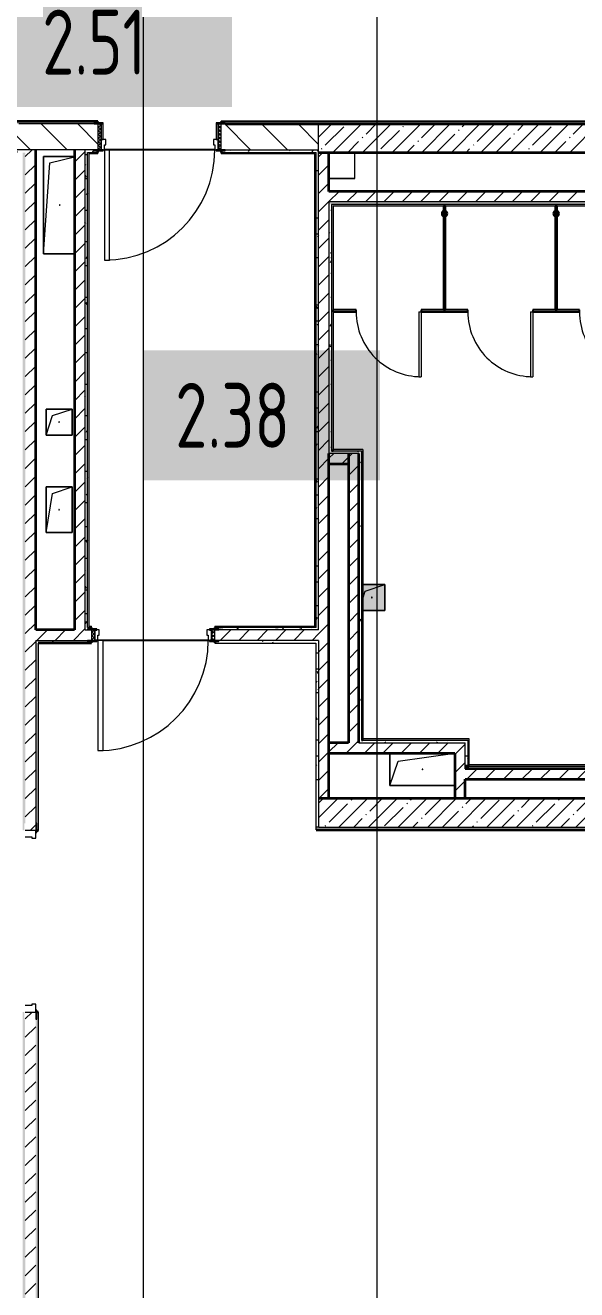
# Model space of a CAD drawing. Header units: millimetres. Extents: x 3914 to 443608, y -156176 to 78197.
# Drawn here: x 266914 to 271163, y -144363 to -134617 of the extents above; entities that cross this region are included whole.
import ezdxf

# ---------------------------------------------------------------- set-up
doc = ezdxf.new("R2010")
doc.units = ezdxf.units.MM
doc.linetypes.add('200_ШТРИХ__ш1_п0_6_', pattern=[160, 100, -60])
doc.linetypes.add('Осевая', pattern=[6350, 1270, -952.5, 3175, -952.5])
doc.layers.add('A-AREA-PATT-2', color=7, linetype='Continuous', lineweight=5, true_color=0xcde0ef, transparency=1)
for name, color, linetype, lineweight in [('A-DOOR-1', 7, 'Continuous', 5), ('A-DOOR-2', 7, '200_ШТРИХ__ш1_п0_6_', 5), ('A-DOOR-FRAM-2', 7, 'Continuous', 5), ('A-FLOR', 7, 'Continuous', 9), ('A-GENM', 7, 'Continuous', 9), ('A-GENM-1', 7, 'Continuous', 25), ('A-WALL', 7, 'Continuous', 5), ('A-WALL-1', 7, 'Continuous', 35), ('I-WALL', 7, 'Continuous', 5), ('Оси', 7, 'Continuous', 9), ('Оси-2', 7, 'Осевая', 9)]:
    doc.layers.add(name, color=color, linetype=linetype, lineweight=lineweight)
doc.layers.add('A-DOOR-FRAM-1', color=7, linetype='Continuous', lineweight=5, true_color=0xc0c0c0)
doc.layers.add('A-WALL-FNSH-1', color=9, linetype='Continuous', lineweight=5, true_color=0x808080)
doc.styles.add('СПДС', font='ГОСТ тип А.ttf', dxfattribs={"width": 0.9})
pattern_1 = [(45, (174964.42, -145977.62), (-70.71068, 70.71068), [])]
pattern_2 = [(45, (174964.42, -145977.62), (-114.04925, 114.04925), []), (45, (175078.47, -145977.62), (-114.04925, 114.04925), [201.612, -40.322, 6.706, -33.617])]
pattern_3 = [(0, (174964.42, -145977.62), (243.84, 60.96), [20.117, -162.763, 20.117, -162.763, -975.36]), (0, (174964.42, -145977.62), (243.84, 60.96), [-365.76, 20.117, -345.643, 20.117, -162.763, -426.72]), (0, (174964.42, -145977.62), (243.84, 60.96), [-914.4, 20.117, -101.803, 20.117, -284.683]), (120, (175055.86, -145947.14), (-174.71291, 180.691634), [20.117, -162.763, 20.117, -162.763, -975.36]), (120, (175055.86, -145947.14), (-174.71291, 180.691634), [-365.76, 20.117, -345.643, 20.117, -162.763, -426.72]), (120, (175055.86, -145947.14), (-174.71291, 180.691634), [-914.4, 20.117, -101.803, 20.117, -284.683]), (240, (175086.34, -145825.22), (-69.12709, -241.651634), [20.117, -162.763, 20.117, -162.763, -975.36]), (240, (175086.34, -145825.22), (-69.12709, -241.651634), [-365.76, 20.117, -345.643, 20.117, -162.763, -426.72]), (240, (175086.34, -145825.22), (-69.12709, -241.651634), [-914.4, 20.117, -101.803, 20.117, -284.683])]

# ---------------------------------------------------------------- blocks, each defined once
blk = doc.blocks.new('GM_Отверстие прямоугольное _в плите_ - Отверстие-20657929-Объем проектирования 2 этажа')
at = {"layer": 'A-GENM'}
for p, q in [((-250, -125), (-250, 125)), ((-250, 125), (-250, -125)), ((-187.5, 62.5), (250, 125)), ((-250, -125), (-187.5, 62.5)), ((250, -125), (-250, -125)), ((-250, -125), (250, -125))]:
    blk.add_line(p, q, dxfattribs=at)
for start, end in [(360, 180), (180, 360)]:
    blk.add_arc((0, 0), 2.5, start, end, dxfattribs=at)
blk = doc.blocks.new('GM_Отверстие прямоугольное _в плите_ - Отверстие-V386-Объем проектирования 2 этажа')
at = {"layer": 'A-GENM'}
for p, q in [((-69, 100), (100, 100)), ((100, 100), (-69, 100)), ((-50, 50), (100, 100)), ((100, 100), (100, -100)), ((100, -100), (100, 100)), ((-69, -7), (-50, 50)), ((100, -100), (-69, -100)), ((-69, -100), (100, -100))]:
    blk.add_line(p, q, dxfattribs=at)
for start, end in [(360, 180), (180, 360)]:
    blk.add_arc((0, 0), 2.5, start, end, dxfattribs=at)
blk = doc.blocks.new('GM_Отверстие прямоугольное _в плите_ - Отверстие-21984790-Объем проектирования 2 этажа')
at = {"layer": 'A-GENM'}
for p, q in [((-125, -375), (-125, 375)), ((-125, 375), (115, 375)), ((115, 375), (-125, 375)), ((-125, 375), (-125, -375)), ((-125, -375), (-75, 325)), ((-75, 325), (115, 372.5)), ((115, -375), (-125, -375)), ((-125, -375), (115, -375))]:
    blk.add_line(p, q, dxfattribs=at)
for start, end in [(360, 180), (180, 360)]:
    blk.add_arc((0, 0), 2.5, start, end, dxfattribs=at)
blk = doc.blocks.new('GM_Отверстие прямоугольное _в плите_ - Отверстие-21979518-Объем проектирования 2 этажа')
at = {"layer": 'A-GENM'}
for p, q in [((-100, -100), (-100, 100)), ((-100, 100), (100, 100)), ((100, 100), (-100, 100)), ((-100, 100), (-100, -100)), ((-50, 50), (100, 100)), ((100, 100), (100, -100)), ((100, -100), (100, 100)), ((-100, -100), (-50, 50)), ((100, -100), (-100, -100)), ((-100, -100), (100, -100))]:
    blk.add_line(p, q, dxfattribs=at)
for start, end in [(360, 180), (180, 360)]:
    blk.add_arc((0, 0), 2.5, start, end, dxfattribs=at)
blk = doc.blocks.new('GM_Отверстие прямоугольное _в плите_ - Отверстие-21985006-Объем проектирования 2 этажа')
at = {"layer": 'A-GENM'}
for p, q in [((-100, -175), (-100, 175)), ((-100, 175), (100, 175)), ((100, 175), (-100, 175)), ((-100, 175), (-100, -175)), ((-100, -175), (-50, 125)), ((-50, 125), (100, 175)), ((100, 175), (100, -175)), ((100, -175), (100, 175)), ((100, -175), (-100, -175)), ((-100, -175), (100, -175))]:
    blk.add_line(p, q, dxfattribs=at)
for start, end in [(360, 180), (180, 360)]:
    blk.add_arc((0, 0), 2.5, start, end, dxfattribs=at)
blk = doc.blocks.new('131_Сантехническая перегородка_Дверь 5 - СД-1-30835617-Объем проектирования 2 этажа')
at = {"layer": 'A-GENM'}
for points in [[(70, 8), (70, -8), (250, -8), (250, 8), (76.9, 8)], [(928.5, 8), (750, 8), (750, -8), (928.5, -8)]]:
    blk.add_hatch(color=256, dxfattribs=at).paths.add_polyline_path(points)
at = {"layer": 'A-DOOR-1'}
for p, q in [((266, 508), (250, 508)), ((250, 8), (250, 508)), ((266, 8), (266, 508)), ((266, 8), (250, 8))]:
    blk.add_line(p, q, dxfattribs=at)
blk.add_arc((250, 8), 500, 360, 90, dxfattribs=at)
at = {"layer": 'A-GENM-1'}
for p, q in [((250, 8), (70, 8)), ((70, 8), (70, -8)), ((250, -8), (250, 8)), ((930, 8), (750, 8)), ((750, 8), (750, -8)), ((930, -8), (930, 8)), ((70, -8), (250, -8)), ((750, -8), (930, -8))]:
    blk.add_line(p, q, dxfattribs=at)
blk = doc.blocks.new('131_Сантехническая перегородка_Дверь 5 - СД-1-V491-Объем проектирования 2 этажа')
at = {"layer": 'A-GENM'}
for points in [[(70, 8), (70, -8), (250, -8), (250, 8), (77.3, 8)], [(920.9, 8), (750, 8), (750, -8), (930, -8), (930, 8)]]:
    blk.add_hatch(color=256, dxfattribs=at).paths.add_polyline_path(points)
at = {"layer": 'A-DOOR-1'}
for p, q in [((266, 508), (250, 508)), ((250, 8), (250, 508)), ((266, 8), (266, 508)), ((266, 8), (250, 8))]:
    blk.add_line(p, q, dxfattribs=at)
blk.add_arc((250, 8), 500, 360, 90, dxfattribs=at)
at = {"layer": 'A-GENM-1'}
for p, q in [((250, 8), (70, 8)), ((70, 8), (70, -8)), ((250, -8), (250, 8)), ((930, 8), (750, 8)), ((750, 8), (750, -8)), ((930, -8), (930, 8)), ((70, -8), (250, -8)), ((750, -8), (930, -8))]:
    blk.add_line(p, q, dxfattribs=at)
blk = doc.blocks.new('131_Сантехническая перегородка 6 - СП-1-30839354-Объем проектирования 2 этажа')
at = {"layer": 'A-GENM'}
blk.add_hatch(color=256, dxfattribs=at).paths.add_polyline_path([(800, -8), (800, 8), (0, 8), (0, -8), (143.7, -8)])
at = {"layer": 'A-GENM', "flags": 128}
for points in [[(71.5, 8), (71.1, 8.5), (70.8, 9), (70.4, 9.5), (70, 9.9), (69.6, 10.4), (69.2, 10.8), (68.8, 11.2), (68.3, 11.6), (67.8, 12), (67.3, 12.3), (66.8, 12.7), (66.3, 13), (65.8, 13.3), (65.3, 13.6), (64.7, 13.8), (64.2, 14), (63.6, 14.3), (63, 14.4), (62.4, 14.6), (61.9, 14.7), (61.3, 14.9), (60.7, 14.9), (60.1, 15), (59.5, 15.1), (58.9, 15.1), (58.3, 15.1), (57.7, 15), (57.1, 15), (56.5, 14.9), (55.9, 14.8), (55.3, 14.7), (54.7, 14.5), (54.1, 14.4), (53.5, 14.2), (53, 13.9), (52.4, 13.7), (51.9, 13.4), (51.4, 13.2), (50.8, 12.9), (50.3, 12.5), (49.8, 12.2), (49.3, 11.8), (48.9, 11.4), (48.4, 11), (48, 10.6), (47.6, 10.2), (47.2, 9.7), (46.8, 9.3), (46.4, 8.8), (46.1, 8.3), (45.9, 8)], [(45.9, -8), (46.3, -8.5), (46.6, -9), (47, -9.5), (47.4, -9.9), (47.8, -10.4), (48.2, -10.8), (48.6, -11.2), (49.1, -11.6), (49.6, -12), (50, -12.3), (50.5, -12.7), (51.1, -13), (51.6, -13.3), (52.1, -13.6), (52.7, -13.8), (53.2, -14), (53.8, -14.3), (54.4, -14.4), (54.9, -14.6), (55.5, -14.7), (56.1, -14.9), (56.7, -14.9), (57.3, -15), (57.9, -15.1), (58.5, -15.1), (59.1, -15.1), (59.7, -15), (60.3, -15), (60.9, -14.9), (61.5, -14.8), (62.1, -14.7), (62.7, -14.5), (63.3, -14.4), (63.8, -14.2), (64.4, -13.9), (65, -13.7), (65.5, -13.4), (66, -13.2), (66.6, -12.9), (67.1, -12.5), (67.6, -12.2), (68, -11.8), (68.5, -11.4), (69, -11), (69.4, -10.6), (69.8, -10.2), (70.2, -9.7), (70.6, -9.3), (70.9, -8.8), (71.3, -8.3), (71.5, -8)]]:
    blk.add_lwpolyline(points, dxfattribs=at)
at = {"layer": 'A-GENM'}
for radius, start, end in [(24.6, 19.91127, 160.08873), (17.6, 28.97309, 151.02691), (15.1, 33.78108, 146.21892), (24.6, 199.91127, 340.08873), (17.6, 208.97309, 331.02691), (15.1, 213.78108, 326.21892)]:
    blk.add_arc((58.7, 0), radius, start, end, dxfattribs=at)
at = {"layer": 'A-GENM-1'}
for p, q in [((800, 8), (0, 8)), ((0, 8), (0, -8)), ((800, -8), (800, 8)), ((0, -8), (800, -8))]:
    blk.add_line(p, q, dxfattribs=at)

msp = doc.modelspace()

# ---------------------------------------------------------------- hatches: boundary and pattern name
at = {"layer": 'A-AREA-PATT-2'}
h = msp.add_hatch(color=256, dxfattribs=at)
h.paths.add_polyline_path([(267413.9, -139253.1), (267424.4, -139253.1), (267424, -139248.6), (267403.4, -139248.6), (267403.4, -135606.6), (267474.4, -135606.6), (267474.4, -135602.1), (267398.9, -135602.1), (267398.9, -139253.1), (267403.4, -139253.1)])
h.paths.add_polyline_path([(268389.3, -139253.1), (269149.9, -139253.1), (269149.9, -135602.1), (268424.4, -135602.1), (268424.4, -135606.6), (269145.4, -135608), (269145.4, -139248.6), (268374.4, -139248.6), (268374.4, -139253.1), (268384.4, -139253.1)])
h = msp.add_hatch(color=256, dxfattribs=at)
h.paths.add_polyline_path([(269515.4, -139127.6), (269684.4, -139127.6), (269684.4, -138927.6), (269515.4, -138927.6)])
h.paths.add_polyline_path([(274456.4, -136093.4), (274456.4, -136083.2), (274453.8, -136082.1), (274449.4, -136071.4), (274456.4, -136049.4), (274447.7, -136054.6), (274441, -136063.8), (274443.2, -136082.1), (274452.5, -136092.1)])
h.paths.add_polyline_path([(272715.9, -136093.4), (272715.9, -136083.2), (272713.3, -136082.1), (272708.9, -136071.4), (272715.9, -136049.4), (272709.5, -136051.5), (272700.5, -136063.8), (272702.7, -136082.1), (272711.5, -136092)])
h.paths.add_polyline_path([(272731.9, -136093.4), (272738.4, -136091.3), (272747.3, -136079), (272745.1, -136060.7), (272736.3, -136050.8), (272731.9, -136051.5), (272731.9, -136059.6), (272735.4, -136062.6), (272739, -136071.4), (272731.9, -136091.3)])
h.paths.add_polyline_path([(274472.4, -136093.4), (274478.9, -136091.3), (274487.8, -136079), (274485.6, -136060.7), (274476.8, -136050.8), (274472.4, -136051.5), (274472.4, -136059.6), (274475.9, -136062.6), (274479.5, -136071.4), (274472.4, -136091.3)])
h.paths.add_polyline_path([(271872.3, -136090.3), (271878.8, -136088.2), (271887.7, -136075.9), (271885.5, -136057.7), (271876.7, -136047.7), (271872.3, -136048.4), (271872.3, -136056.6), (271875.7, -136059.5), (271879.4, -136068.3), (271872.3, -136088.2)])
h.paths.add_polyline_path([(270137, -136090.3), (270137, -136080.1), (270134.4, -136079), (270130, -136068.3), (270137, -136046.3), (270130.6, -136048.4), (270121.6, -136060.7), (270123.9, -136079), (270132.6, -136088.9)])
h.paths.add_polyline_path([(270153, -136090.3), (270159.5, -136088.2), (270168.5, -136075.9), (270166.2, -136057.7), (270157.5, -136047.7), (270153, -136048.4), (270153, -136056.6), (270156.5, -136059.5), (270160.1, -136068.3), (270153, -136088.2)])
h.paths.add_polyline_path([(270996.7, -136090.3), (270996.7, -136080.1), (270994, -136079), (270989.6, -136068.3), (270996.7, -136046.3), (270990.2, -136048.4), (270981.3, -136060.7), (270983.5, -136079), (270992.2, -136088.9)])
h.paths.add_polyline_path([(271856.3, -136090.3), (271856.3, -136080.1), (271853.6, -136079), (271849.2, -136068.3), (271856.3, -136046.3), (271849.8, -136048.4), (271840.9, -136060.7), (271843.1, -136079), (271851.9, -136088.9)])
h.paths.add_polyline_path([(271012.7, -136090.3), (271019.1, -136088.2), (271028.1, -136075.9), (271025.9, -136057.7), (271017.1, -136047.7), (271012.7, -136048.4), (271012.7, -136056.6), (271016.1, -136059.5), (271019.7, -136068.3), (271012.7, -136088.2)])
at = {"layer": 'A-DOOR-2'}
h = msp.add_hatch(dxfattribs=at)
h.set_pattern_fill('FP_33', color=256, angle=180, style=0, pattern_type=2)
h.set_pattern_definition([(315, (266135.51, -135642.306), (14.14214, 14.14214), []), (45, (266135.51, -135642.306), (-14.14214, 14.14214), [])])
h.paths.add_polyline_path([(267499.4, -135577.6), (267499.4, -135377.6), (267474.4, -135377.6), (267474.4, -135577.6)])
h = msp.add_hatch(dxfattribs=at)
h.set_pattern_fill('FP_35', color=256, angle=180, style=0, pattern_type=2)
h.set_pattern_definition([(315, (266085.51, -139422.306), (14.14214, 14.14214), []), (45, (266085.51, -139422.306), (-14.14214, 14.14214), [])])
h.paths.add_polyline_path([(267424.4, -139357.6), (267449.4, -139356.2), (267449.4, -139277.6), (267424.4, -139277.6), (267424.4, -139356.2)])
at = {"layer": 'A-DOOR-FRAM-2'}
h = msp.add_hatch(dxfattribs=at)
h.set_pattern_fill('FP_34', color=256, angle=180, style=0, pattern_type=2)
h.set_pattern_definition([(225, (268258.306, -135642.306), (14.1421, -14.1421), []), (315, (268258.306, -135642.306), (14.1421, 14.1421), [])])
h.paths.add_polyline_path([(268399.4, -135577.6), (268424.4, -135576.2), (268424.4, -135377.6), (268399.4, -135377.6), (268399.4, -135576.6)])
h = msp.add_hatch(dxfattribs=at)
h.set_pattern_fill('FP_36', color=256, angle=180, style=0, pattern_type=2)
h.set_pattern_definition([(225, (268208.306, -139422.306), (14.1421, -14.1421), []), (315, (268208.306, -139422.306), (14.1421, 14.1421), [])])
h.paths.add_polyline_path([(268349.4, -139357.6), (268374.4, -139355.4), (268374.4, -139277.6), (268349.4, -139278.3), (268349.4, -139356.2)])
at = {"layer": 'I-WALL'}
h = msp.add_hatch(dxfattribs=at)
h.set_pattern_fill('FP_191', color=256, style=0, pattern_type=2)
h.set_pattern_definition(pattern_3)
h.paths.add_polyline_path([(272363.4, -135377.6), (272362.4, -135357.6), (268424.4, -135357.6), (268424.4, -135369.6), (268454.4, -135369.6), (268454.4, -135377.6), (272362.4, -135377.6)])
h.paths.add_polyline_path([(266994.4, -135377.6), (267444.4, -135377.6), (267444.4, -135369.6), (267474.4, -135369.6), (267474.4, -135357.6), (266349.4, -135357.6), (266349.4, -135369.6), (266404.4, -135369.6), (266404.4, -135377.6), (266914.4, -135377.6)])
h.paths.add_polyline_path([(264695.6, -135377.6), (264894.4, -135377.6), (264894.4, -135369.6), (264949.4, -135369.6), (264949.4, -135357.6), (264350, -135359.7), (264574.4, -135377.6)])
h.paths.add_polyline_path([(264314.4, -135377.6), (264324.4, -135377.6), (264324.4, -135357.6), (264187.9, -135357.6), (264187.9, -135377.6)])
h = msp.add_hatch(dxfattribs=at)
h.set_pattern_fill('FP_23', color=256, style=0, pattern_type=2)
h.set_pattern_definition([(135, (174964.42, -145977.62), (-141.42136, -141.42136), [])])
h.paths.add_polyline_path([(269164.1, -135577.6), (269174.4, -135576.2), (269174.4, -135377.6), (268424.4, -135377.6), (268424.4, -135577.6), (269032, -135577.6)])
h.paths.add_polyline_path([(267474.4, -135577.6), (267474.4, -135377.6), (266349.4, -135377.6), (266349.4, -135577.6), (267444.4, -135577.6)])
h.paths.add_polyline_path([(264894.4, -135577.6), (264949.4, -135577.6), (264949.4, -135377.6), (264574.4, -135377.6), (264576.3, -135577.6), (264695.6, -135577.6)])
h = msp.add_hatch(dxfattribs=at)
h.set_pattern_fill('FP_1', color=256, style=0, pattern_type=2)
h.set_pattern_definition(pattern_2)
h.paths.add_polyline_path([(269174.4, -135597.6), (276574.4, -135597.6), (276574.4, -135377.6), (269174.4, -135377.6), (269174.4, -135597)])
h = msp.add_hatch(dxfattribs=at)
h.set_pattern_fill('FP_191', color=256, style=0, pattern_type=2)
h.set_pattern_definition(pattern_3)
h.paths.add_polyline_path([(264923.7, -135597.6), (264949.4, -135597.6), (264949.4, -135585.6), (264894.4, -135585.6), (264894.4, -135577.6), (264574.4, -135577.6), (264574.4, -135597.6), (264894.4, -135597.6)])
h.paths.add_polyline_path([(266894.4, -135597.6), (266914.4, -135597.6), (266914.4, -135577.6), (266404.4, -135579.6), (266404.4, -135585.6), (266349.4, -135585.6), (266349.4, -135597.6), (266863.8, -135597.6)])
h = msp.add_hatch(dxfattribs=at)
h.set_pattern_fill('FP_191', color=256, style=0, pattern_type=2)
h.set_pattern_definition(pattern_3)
h.paths.add_polyline_path([(266914.4, -145877.6), (266914.4, -145857.6), (266894.4, -145877.6), (266910.4, -145877.6)])
h.paths.add_polyline_path([(266914.4, -145857.6), (266912.8, -142277.6), (266906.4, -142277.6), (266906.4, -142222.6), (266894.4, -142222.6), (266894.4, -145856.6), (266912, -145857.5)])
h.paths.add_polyline_path([(266894.4, -140822.6), (266906.4, -140822.6), (266907.5, -140767.6), (266914.4, -140767.6), (266914.4, -135597.6), (266894.4, -135598.6), (266894.4, -140802.6)])
h = msp.add_hatch(dxfattribs=at)
h.set_pattern_fill('FP_22', color=256, style=0, pattern_type=2)
h.set_pattern_definition(pattern_1)
h.paths.add_polyline_path([(266915.7, -145852.6), (266994.4, -145852.6), (266994.4, -142222.6), (266914.4, -142222.6), (266914.4, -145852.6)])
h.paths.add_polyline_path([(266914.4, -140822.6), (266994.4, -140822.6), (266994.4, -135577.6), (266914.4, -135579.7), (266914.4, -140797.6)])
h = msp.add_hatch(dxfattribs=at)
h.set_pattern_fill('FP_22', color=256, style=0, pattern_type=2)
h.set_pattern_definition(pattern_1)
h.paths.add_polyline_path([(267294.4, -139277.6), (267374.4, -139277.6), (267374.4, -135577.6), (267294.4, -135577.6), (267294.4, -139230)])
h = msp.add_hatch(dxfattribs=at)
h.set_pattern_fill('FP_191', color=256, style=0, pattern_type=2)
h.set_pattern_definition(pattern_3)
h.paths.add_polyline_path([(267374.4, -135597.6), (267474.4, -135597.6), (267474.4, -135585.6), (267444.4, -135583.7), (267444.4, -135577.6), (267374.4, -135577.6), (267374.4, -135583.2)])
h.paths.add_polyline_path([(269154.4, -135597.6), (269174.4, -135597), (269174.4, -135577.6), (268454.4, -135578.4), (268454.4, -135585.6), (268424.4, -135585.6), (268424.4, -135597.6), (269145.4, -135597.6)])
h = msp.add_hatch(dxfattribs=at)
h.set_pattern_fill('FP_191', color=256, style=0, pattern_type=2)
h.set_pattern_definition(pattern_3)
h.paths.add_polyline_path([(267374.4, -139277.6), (267394.4, -139277.6), (267394.4, -135597.6), (267374.4, -135597.6), (267374.4, -139269.6)])
h = msp.add_hatch(dxfattribs=at)
h.set_pattern_fill('FP_191', color=256, style=0, pattern_type=2)
h.set_pattern_definition(pattern_3)
h.paths.add_polyline_path([(269173.2, -139257.6), (269174.4, -139257.6), (269174.4, -135597.6), (269154.4, -135597.6), (269154.4, -139257.6), (269164.4, -139257.6)])
h = msp.add_hatch(dxfattribs=at)
h.set_pattern_fill('FP_22', color=256, style=0, pattern_type=2)
h.set_pattern_definition(pattern_1)
h.paths.add_polyline_path([(269254.4, -140577.6), (269254.4, -135597.6), (269174.4, -135597.6), (269174.4, -140577.6)])
h = msp.add_hatch(dxfattribs=at)
h.set_pattern_fill('FP_22', color=256, style=0, pattern_type=2)
h.set_pattern_definition(pattern_1)
h.paths.add_polyline_path([(276044.4, -135977.6), (276044.4, -135897.6), (269254.4, -135897.6), (269254.4, -135977.6), (276024.4, -135977.6)])
h = msp.add_hatch(dxfattribs=at)
h.set_pattern_fill('FP_191', color=256, style=0, pattern_type=2)
h.set_pattern_definition(pattern_3)
h.paths.add_polyline_path([(276013.4, -135997.6), (276024.4, -135997.6), (276024.4, -135977.6), (269254.4, -135977.6), (269254.4, -135997.6), (275976.8, -135997.6)])
h = msp.add_hatch(dxfattribs=at)
h.set_pattern_fill('FP_191', color=256, style=0, pattern_type=2)
h.set_pattern_definition(pattern_3)
h.paths.add_polyline_path([(269254.4, -137917.6), (269274.4, -137917.6), (269274.4, -135997.6), (269254.4, -135997.6), (269254.4, -137753.2)])
for points in [[(276024.4, -136008.6), (276024.4, -135997.6), (269274.4, -135997.6), (269276.7, -136008.6), (276022, -136008.6)], [(269285.4, -137897.6), (269285.4, -136008.6), (269274.4, -136008.6), (269274.4, -137897.6)], [(269482.1, -137897.6), (269515.4, -137895.4), (269515.4, -137886.6), (269285.4, -137886.6), (269285.4, -137897.6), (269456.4, -137897.6)], [(269504.4, -140127.6), (269515.4, -140127.6), (269515.4, -137897.6), (269504.4, -137897.6), (269504.4, -139357.6)], [(270335.4, -140127.6), (270335.4, -140116.6), (269515.4, -140116.6), (269515.4, -140127.6), (270324.4, -140127.6)], [(270324.4, -140316.6), (270335.4, -140316.6), (270335.4, -140127.6), (270324.4, -140127.6), (270324.4, -140149.2)], [(270324.4, -140327.6), (272915.4, -140327.6), (272915.4, -140316.6), (270324.4, -140316.6)]]:
    msp.add_hatch(color=256, dxfattribs=at).paths.add_polyline_path(points)
h = msp.add_hatch(dxfattribs=at)
h.set_pattern_fill('FP_191', color=256, style=0, pattern_type=2)
h.set_pattern_definition(pattern_3)
h.paths.add_polyline_path([(269504.4, -137917.6), (269504.3, -137897.6), (269274.4, -137897.6), (269274.4, -137917.6), (269484.4, -137917.6)])
h = msp.add_hatch(dxfattribs=at)
h.set_pattern_fill('FP_22', color=256, style=0, pattern_type=2)
h.set_pattern_definition(pattern_1)
h.paths.add_polyline_path([(269254.4, -137997.6), (269484.4, -137997.6), (269484.4, -137917.6), (269254.4, -137917.6)])
h = msp.add_hatch(dxfattribs=at)
h.set_pattern_fill('FP_191', color=256, style=0, pattern_type=2)
h.set_pattern_definition(pattern_3)
h.paths.add_polyline_path([(269484.4, -140147.6), (269504.4, -140147.6), (269504.4, -137917.6), (269484.4, -137917.6), (269484.4, -139357.6)])
h = msp.add_hatch(dxfattribs=at)
h.set_pattern_fill('FP_22', color=256, style=0, pattern_type=2)
h.set_pattern_definition(pattern_1)
h.paths.add_polyline_path([(269404.4, -140147.6), (269484.4, -140147.6), (269484.4, -137997.6), (269404.4, -137997.6), (269404.4, -139357.6)])
h = msp.add_hatch(dxfattribs=at)
h.set_pattern_fill('FP_191', color=256, style=0, pattern_type=2)
h.set_pattern_definition(pattern_3)
h.paths.add_polyline_path([(269032, -139277.6), (269174.4, -139277.6), (269173.2, -139257.6), (268374.4, -139257.6), (268374.4, -139269.6), (268404.4, -139269.6), (268404.4, -139277.6)])
h.paths.add_polyline_path([(267424.3, -139269.6), (267424.4, -139269.6), (267424.2, -139257.6), (267394.4, -139257.6), (267394.4, -139269.6), (267412.4, -139269.6)])
h = msp.add_hatch(dxfattribs=at)
h.set_pattern_fill('FP_22', color=256, style=0, pattern_type=2)
h.set_pattern_definition(pattern_1)
h.paths.add_polyline_path([(269174.4, -139357.6), (269173.2, -139277.6), (268374.4, -139277.6), (268374.4, -139357.6), (269168.5, -139357.6)])
h.paths.add_polyline_path([(267294.4, -139357.6), (267424.4, -139356.2), (267424.4, -139277.6), (266994.4, -139278), (266995.5, -139357.6), (267225.1, -139357.6)])
h = msp.add_hatch(dxfattribs=at)
h.set_pattern_fill('FP_191', color=256, style=0, pattern_type=2)
h.set_pattern_definition(pattern_3)
h.paths.add_polyline_path([(269149.4, -139377.6), (269153.4, -139377.6), (269154.4, -139357.6), (268404.4, -139358.4), (268404.4, -139365.6), (268374.4, -139365.6), (268374.4, -139377.6), (269144.1, -139377.6)])
h.paths.add_polyline_path([(267225.1, -139377.6), (267424.4, -139377.6), (267424.4, -139365.6), (267394.4, -139365.6), (267394.4, -139357.6), (266994.4, -139357.6), (266994.4, -139377.6), (267014.4, -139377.6)])
h = msp.add_hatch(dxfattribs=at)
h.set_pattern_fill('FP_191', color=256, style=0, pattern_type=2)
h.set_pattern_definition(pattern_3)
h.paths.add_polyline_path([(269174.4, -140797.6), (269174.4, -139357.6), (269154.4, -139357.6), (269154.4, -140797.6)])
h = msp.add_hatch(dxfattribs=at)
h.set_pattern_fill('FP_191', color=256, style=0, pattern_type=2)
h.set_pattern_definition(pattern_3)
h.paths.add_polyline_path([(267014.4, -145452.6), (267014.4, -142222.6), (267002.4, -142222.6), (267002.4, -142277.6), (266994.4, -142277.6), (266994.4, -145452.6)])
h.paths.add_polyline_path([(267002.4, -140822.6), (267014.4, -140822.6), (267014.4, -139378.6), (266994.4, -139377.6), (266996.1, -140767.6), (267002.4, -140767.6), (267002.4, -140809.3)])
h = msp.add_hatch(dxfattribs=at)
h.set_pattern_fill('FP_191', color=256, style=0, pattern_type=2)
h.set_pattern_definition(pattern_3)
h.paths.add_polyline_path([(269515.5, -140147.6), (270324.4, -140147.6), (270324.4, -140127.6), (269504.4, -140127.6), (269504.4, -140147.6), (269515.4, -140147.6)])
h = msp.add_hatch(dxfattribs=at)
h.set_pattern_fill('FP_22', color=256, style=0, pattern_type=2)
h.set_pattern_definition(pattern_1)
h.paths.add_polyline_path([(269484.4, -140227.6), (270224.4, -140227.6), (270224.4, -140147.6), (269254.4, -140147.6), (269254.4, -140227.6), (269404.4, -140227.6)])
h = msp.add_hatch(dxfattribs=at)
h.set_pattern_fill('FP_22', color=256, style=0, pattern_type=2)
h.set_pattern_definition(pattern_1)
h.paths.add_polyline_path([(270304.4, -140577.6), (270304.4, -140147.6), (270224.4, -140147.6), (270224.4, -140577.6)])
h = msp.add_hatch(dxfattribs=at)
h.set_pattern_fill('FP_191', color=256, style=0, pattern_type=2)
h.set_pattern_definition(pattern_3)
h.paths.add_polyline_path([(270304.4, -140347.6), (270324.4, -140327.6), (270324.4, -140147.6), (270304.4, -140147.6), (270304.4, -140347)])
h = msp.add_hatch(dxfattribs=at)
h.set_pattern_fill('FP_191', color=256, style=0, pattern_type=2)
h.set_pattern_definition(pattern_3)
h.paths.add_polyline_path([(272884.4, -140347.6), (272904.4, -140347.6), (272904.4, -140327.6), (270324.4, -140327.6), (270304.4, -140347.6), (272804.4, -140347.6)])
h = msp.add_hatch(dxfattribs=at)
h.set_pattern_fill('FP_22', color=256, style=0, pattern_type=2)
h.set_pattern_definition(pattern_1)
h.paths.add_polyline_path([(272645.6, -140427.6), (272804.4, -140427.6), (272804.4, -140347.6), (270304.4, -140347.6), (270304.4, -140427.6)])
h = msp.add_hatch(dxfattribs=at)
h.set_pattern_fill('FP_1', color=256, style=0, pattern_type=2)
h.set_pattern_definition(pattern_2)
h.paths.add_polyline_path([(276534.4, -140797.6), (276574.4, -140796.7), (276574.4, -140577.6), (275674.4, -140577.6), (275674.4, -140797.6), (276494.4, -140797.6)])
h.paths.add_polyline_path([(272884.4, -140797.6), (274624.4, -140797.6), (274624.4, -140577.6), (269174.4, -140577.6), (269174.4, -140797.6), (272645.6, -140797.6)])
h = msp.add_hatch(dxfattribs=at)
h.set_pattern_fill('FP_191', color=256, style=0, pattern_type=2)
h.set_pattern_definition(pattern_3)
h.paths.add_polyline_path([(276494.4, -140817.6), (276534.4, -140817.6), (276534.4, -140797.6), (275704.4, -140797.6), (275704.4, -140805.6), (275674.4, -140805.6), (275674.4, -140817.6), (276259.3, -140817.6)])
h.paths.add_polyline_path([(272884.4, -140817.6), (274624.4, -140817.6), (274624.4, -140805.6), (274594.4, -140805.6), (274594.4, -140797.6), (269154.4, -140798.8), (269154.4, -140817.6), (272645.6, -140817.6)])

# ---------------------------------------------------------------- linework, layer by layer
at = {"layer": 'A-DOOR-1'}
for p, q in [((267564.4, -135577.6), (267524.4, -135577.6)), ((267524.4, -135577.6), (267524.4, -136427.6)), ((267564.4, -136427.6), (267564.4, -135577.6)), ((267524.4, -136427.6), (267564.4, -136427.6)), ((267514.4, -139357.6), (267474.4, -139357.6)), ((267474.4, -139357.6), (267474.4, -140207.6)), ((267514.4, -140207.6), (267514.4, -139357.6)), ((267474.4, -140207.6), (267514.4, -140207.6))]:
    msp.add_line(p, q, dxfattribs=at)
for centre in [(267524.4, -135577.6), (267474.4, -139357.6)]:
    msp.add_arc(centre, 850, 270, 0, dxfattribs=at)
at = {"layer": 'A-DOOR-FRAM-1'}
for p, q in [((267514.4, -135369.6), (267444.4, -135369.6)), ((267444.4, -135369.6), (267444.4, -135377.6)), ((267444.4, -135377.6), (267514.4, -135377.6)), ((267499.4, -135377.6), (267474.4, -135377.6)), ((267474.4, -135377.6), (267474.4, -135577.6)), ((267499.4, -135577.6), (267499.4, -135377.6)), ((267514.4, -135377.6), (267499.4, -135377.6)), ((267499.4, -135377.6), (267499.4, -135497.6)), ((267514.4, -135377.6), (267514.4, -135369.6)), ((267514.4, -135497.6), (267514.4, -135377.6)), ((268384.4, -135369.6), (268384.4, -135377.6)), ((268454.4, -135369.6), (268384.4, -135369.6)), ((268384.4, -135377.6), (268384.4, -135497.6)), ((268399.4, -135377.6), (268384.4, -135377.6)), ((268384.4, -135377.6), (268454.4, -135377.6)), ((268399.4, -135377.6), (268399.4, -135577.6)), ((268424.4, -135377.6), (268399.4, -135377.6)), ((268399.4, -135497.6), (268399.4, -135377.6)), ((268424.4, -135577.6), (268424.4, -135377.6)), ((268454.4, -135377.6), (268454.4, -135369.6)), ((267534.4, -135497.6), (267499.4, -135497.6)), ((267499.4, -135497.6), (267499.4, -135577.6)), ((267499.4, -135497.6), (267514.4, -135497.6)), ((267524.4, -135577.6), (267524.4, -135537.6)), ((267524.4, -135537.6), (267534.4, -135537.6)), ((267534.4, -135537.6), (267534.4, -135497.6)), ((268399.4, -135497.6), (268364.4, -135497.6)), ((268364.4, -135497.6), (268364.4, -135537.6)), ((268364.4, -135537.6), (268374.4, -135537.6)), ((268374.4, -135537.6), (268374.4, -135577.6)), ((268384.4, -135497.6), (268399.4, -135497.6)), ((268399.4, -135577.6), (268399.4, -135497.6)), ((267514.4, -135577.6), (267444.4, -135577.6)), ((267444.4, -135577.6), (267444.4, -135585.6)), ((267444.4, -135585.6), (267514.4, -135585.6)), ((267474.4, -135577.6), (267499.4, -135577.6)), ((267514.4, -135576.6), (267499.4, -135576.6)), ((267499.4, -135576.6), (267499.4, -135577.6)), ((267499.4, -135577.6), (267524.4, -135577.6)), ((267499.4, -135577.6), (267514.4, -135577.6)), ((267514.4, -135577.6), (267514.4, -135576.6)), ((267514.4, -135585.6), (267514.4, -135577.6)), ((268374.4, -135577.6), (268399.4, -135577.6)), ((268384.4, -135576.6), (268384.4, -135577.6)), ((268399.4, -135576.6), (268384.4, -135576.6)), ((268384.4, -135577.6), (268399.4, -135577.6)), ((268384.4, -135577.6), (268384.4, -135585.6)), ((268454.4, -135577.6), (268384.4, -135577.6)), ((268384.4, -135585.6), (268454.4, -135585.6)), ((268399.4, -135577.6), (268399.4, -135576.6)), ((268399.4, -135577.6), (268424.4, -135577.6)), ((268454.4, -135585.6), (268454.4, -135577.6)), ((267464.4, -139269.6), (267394.4, -139269.6)), ((267394.4, -139269.6), (267394.4, -139277.6)), ((267394.4, -139277.6), (267464.4, -139277.6)), ((267464.4, -139357.6), (267394.4, -139357.6)), ((267394.4, -139357.6), (267394.4, -139365.6)), ((267449.4, -139277.6), (267424.4, -139277.6)), ((267424.4, -139277.6), (267424.4, -139357.6)), ((267424.4, -139357.6), (267449.4, -139357.6)), ((267484.4, -139277.6), (267449.4, -139277.6)), ((267449.4, -139277.6), (267449.4, -139357.6)), ((267449.4, -139357.6), (267449.4, -139277.6)), ((267464.4, -139277.6), (267449.4, -139277.6)), ((267449.4, -139277.6), (267449.4, -139278.6)), ((267449.4, -139278.6), (267464.4, -139278.6)), ((267464.4, -139356.6), (267449.4, -139356.6)), ((267449.4, -139356.6), (267449.4, -139357.6)), ((267449.4, -139357.6), (267474.4, -139357.6)), ((267449.4, -139357.6), (267464.4, -139357.6)), ((267464.4, -139277.6), (267464.4, -139269.6)), ((267464.4, -139278.6), (267464.4, -139277.6)), ((267464.4, -139357.6), (267464.4, -139356.6)), ((267464.4, -139365.6), (267464.4, -139357.6)), ((267474.4, -139357.6), (267474.4, -139317.6)), ((267474.4, -139317.6), (267484.4, -139317.6)), ((267484.4, -139317.6), (267484.4, -139277.6)), ((268349.4, -139277.6), (268314.4, -139277.6)), ((268314.4, -139277.6), (268314.4, -139317.6)), ((268314.4, -139317.6), (268324.4, -139317.6)), ((268324.4, -139317.6), (268324.4, -139357.6)), ((268324.4, -139357.6), (268349.4, -139357.6)), ((268334.4, -139269.6), (268334.4, -139277.6)), ((268404.4, -139269.6), (268334.4, -139269.6)), ((268334.4, -139277.6), (268334.4, -139278.6)), ((268349.4, -139277.6), (268334.4, -139277.6)), ((268334.4, -139277.6), (268404.4, -139277.6)), ((268334.4, -139278.6), (268349.4, -139278.6)), ((268334.4, -139356.6), (268334.4, -139357.6)), ((268349.4, -139356.6), (268334.4, -139356.6)), ((268334.4, -139357.6), (268349.4, -139357.6)), ((268334.4, -139357.6), (268334.4, -139365.6)), ((268404.4, -139357.6), (268334.4, -139357.6)), ((268349.4, -139357.6), (268349.4, -139277.6)), ((268349.4, -139277.6), (268349.4, -139357.6)), ((268374.4, -139277.6), (268349.4, -139277.6)), ((268349.4, -139278.6), (268349.4, -139277.6)), ((268349.4, -139357.6), (268349.4, -139356.6)), ((268349.4, -139357.6), (268374.4, -139357.6)), ((268374.4, -139357.6), (268374.4, -139277.6)), ((268404.4, -139277.6), (268404.4, -139269.6)), ((268404.4, -139365.6), (268404.4, -139357.6)), ((267394.4, -139365.6), (267464.4, -139365.6)), ((268334.4, -139365.6), (268404.4, -139365.6)), ((267002.4, -140767.6), (266994.4, -140767.6)), ((266994.4, -140767.6), (266994.4, -140837.6)), ((267002.4, -140837.6), (267002.4, -140767.6)), ((266994.4, -140822.6), (266914.4, -140822.6)), ((266914.4, -140872.6), (266964.4, -140872.6)), ((266964.4, -140872.6), (266964.4, -140882.6)), ((266964.4, -140882.6), (266994.4, -140882.6)), ((266994.4, -140822.6), (266993.4, -140822.6)), ((266993.4, -140822.6), (266993.4, -140837.6)), ((266993.4, -140837.6), (266994.4, -140837.6)), ((266994.4, -140882.6), (266994.4, -140822.6)), ((266994.4, -140837.6), (266994.4, -140822.6)), ((266994.4, -140837.6), (267002.4, -140837.6)), ((266964.4, -142172.6), (266914.4, -142172.6)), ((266994.4, -142162.6), (266964.4, -142162.6)), ((266964.4, -142162.6), (266964.4, -142172.6)), ((266994.4, -142222.6), (266994.4, -142162.6)), ((266914.4, -142222.6), (266994.4, -142222.6)), ((266994.4, -142207.6), (266993.4, -142207.6)), ((266993.4, -142207.6), (266993.4, -142222.6)), ((266993.4, -142222.6), (266994.4, -142222.6)), ((266994.4, -142222.6), (266994.4, -142207.6)), ((267002.4, -142207.6), (266994.4, -142207.6)), ((266994.4, -142207.6), (266994.4, -142277.6)), ((266994.4, -142277.6), (267002.4, -142277.6)), ((267002.4, -142277.6), (267002.4, -142207.6))]:
    msp.add_line(p, q, dxfattribs=at)
at = {"layer": 'A-FLOR'}
for p, q in [((267524.4, -135575.2), (268374.4, -135575.2)), ((268374.4, -135575.7), (267524.4, -135575.7)), ((267524.4, -135576.2), (268374.4, -135576.2)), ((268374.4, -135576.6), (267524.4, -135576.6)), ((269454.4, -135796.7), (269454.4, -135596.7)), ((269454.4, -135797.6), (269454.4, -135597.6)), ((269254.4, -135796.7), (269454.4, -135796.7)), ((269254.4, -135797.6), (269454.4, -135797.6)), ((268324.4, -139355.2), (267474.4, -139355.2)), ((268324.4, -139356.2), (267474.4, -139356.2)), ((267514.4, -139356.7), (268324.4, -139356.7)), ((267514.4, -139357.6), (268324.4, -139357.6))]:
    msp.add_line(p, q, dxfattribs=at)
at = {"layer": 'A-WALL'}
for p, q in [((268424.4, -135357.6), (272363.4, -135357.6)), ((267444.4, -135377.6), (266863.8, -135377.6)), ((269174.4, -139277.6), (269174.4, -135377.6)), ((267444.4, -135577.6), (266404.4, -135577.6)), ((267374.4, -135577.6), (267374.4, -139277.6)), ((268454.4, -135577.6), (269174.4, -135577.6)), ((276044.4, -135977.6), (269254.4, -135977.6)), ((269254.4, -135977.6), (269254.4, -137917.6)), ((276013.4, -135997.6), (269274.4, -135997.6)), ((269274.4, -135997.6), (269274.4, -137897.6)), ((269484.4, -137917.6), (269254.4, -137917.6)), ((269504.4, -137917.6), (269504.4, -140127.6)), ((266994.4, -139357.6), (267394.4, -139357.6)), ((266994.4, -139357.6), (266994.4, -140767.6)), ((267374.4, -139277.6), (267394.4, -139277.6)), ((269174.4, -139277.6), (268404.4, -139277.6)), ((269174.4, -139357.6), (268404.4, -139357.6)), ((269174.4, -139357.6), (269174.4, -140797.6)), ((269484.4, -140147.6), (270304.4, -140147.6)), ((270304.4, -140347.6), (270304.4, -140147.6)), ((269174.4, -140797.6), (274091.1, -140797.6))]:
    msp.add_line(p, q, dxfattribs=at)
at = {"layer": 'A-WALL-1'}
for p, q in [((267474.4, -135357.6), (266349.4, -135357.6)), ((267474.4, -135369.6), (267474.4, -135357.6)), ((268424.4, -135357.6), (268424.4, -135369.6)), ((268454.4, -135377.6), (272383.4, -135377.6)), ((266994.4, -139277.6), (266994.4, -135577.6)), ((267294.4, -135577.6), (267294.4, -139277.6)), ((267474.4, -135597.6), (267474.4, -135585.6)), ((268424.4, -135585.6), (268424.4, -135597.6)), ((269174.4, -135597.6), (276574.4, -135597.6)), ((269254.4, -135897.6), (269254.4, -135597.6)), ((276044.4, -135897.6), (269254.4, -135897.6)), ((269285.4, -137897.6), (269274.4, -137897.6)), ((269254.4, -140577.6), (269254.4, -137917.6)), ((269404.4, -137917.6), (269404.4, -140147.6)), ((269484.4, -140147.6), (269484.4, -137917.6)), ((269254.4, -137997.6), (269404.4, -137997.6)), ((267424.4, -139269.6), (267424.4, -139257.6)), ((268374.4, -139257.6), (268374.4, -139269.6)), ((267294.4, -139277.6), (266994.4, -139277.6)), ((267014.4, -139377.6), (267424.4, -139377.6)), ((267424.4, -139377.6), (267424.4, -139365.6)), ((268374.4, -139365.6), (268374.4, -139377.6)), ((269515.4, -140127.6), (269504.4, -140127.6)), ((269404.4, -140147.6), (269254.4, -140147.6)), ((269254.4, -140227.6), (270224.4, -140227.6)), ((270224.4, -140227.6), (270224.4, -140577.6)), ((270324.4, -140327.6), (270304.4, -140327.6)), ((270324.4, -140347.6), (270324.4, -140327.6)), ((272884.4, -140347.6), (270304.4, -140347.6)), ((270304.4, -140427.6), (272804.4, -140427.6)), ((270304.4, -140577.6), (270304.4, -140427.6)), ((272904.4, -140577.6), (269174.4, -140577.6)), ((269154.4, -140817.6), (274624.4, -140817.6)), ((267002.4, -140822.6), (267014.4, -140822.6)), ((267014.4, -142222.6), (267002.4, -142222.6))]:
    msp.add_line(p, q, dxfattribs=at)
at = {"layer": 'A-WALL-FNSH-1'}
for p, q in [((267474.4, -135356.6), (266349.4, -135356.6)), ((267474.4, -135357.6), (267474.4, -135356.6)), ((272362.4, -135356.6), (268424.4, -135356.6)), ((268424.4, -135356.6), (268424.4, -135357.6)), ((269285.4, -136008.6), (276024.4, -136008.6)), ((269285.4, -136008.6), (269285.4, -137897.6)), ((269515.4, -137886.6), (269285.4, -137886.6)), ((269285.4, -137897.6), (269504.4, -137897.6)), ((269504.4, -137897.6), (269504.4, -137917.6)), ((269515.4, -137886.6), (269515.4, -140127.6)), ((267015.4, -140822.6), (267015.4, -139378.6)), ((267424.4, -139378.6), (267424.4, -139377.6)), ((268374.4, -139377.6), (268374.4, -139378.6)), ((268374.4, -139378.6), (269153.4, -139378.6)), ((269153.4, -139378.6), (269153.4, -140818.6)), ((270335.4, -140116.6), (269515.4, -140116.6)), ((269515.4, -140127.6), (270324.4, -140127.6)), ((270324.4, -140127.6), (270324.4, -140327.6)), ((270335.4, -140327.6), (270335.4, -140116.6)), ((272915.4, -140316.6), (270324.4, -140316.6)), ((270324.4, -140327.6), (272904.4, -140327.6)), ((269154.4, -140817.6), (269154.4, -140797.6)), ((267014.4, -140822.6), (267015.4, -140822.6)), ((267014.4, -142222.6), (267014.4, -145457.6)), ((267015.4, -142222.6), (267014.4, -142222.6)), ((267015.4, -145457.6), (267015.4, -142222.6))]:
    msp.add_line(p, q, dxfattribs=at)
at = {"layer": 'I-WALL'}
for p, q in [((267394.4, -135597.6), (267474.4, -135597.6)), ((267394.4, -139257.6), (267394.4, -135597.6)), ((267474.4, -135606.6), (267403.4, -135606.6)), ((267403.4, -135606.6), (267403.4, -139248.6)), ((267474.4, -135606.6), (267474.4, -135597.6)), ((268424.4, -135597.6), (269154.4, -135597.6)), ((268424.4, -135597.6), (268424.4, -135606.6)), ((269145.4, -135606.6), (268424.4, -135606.6)), ((269145.4, -139257.1), (269145.4, -135606.6)), ((269154.4, -139257.6), (269154.4, -135597.6)), ((267424.4, -139257.6), (267394.4, -139257.6)), ((267403.4, -139248.6), (267424.4, -139248.6)), ((267424.4, -139257.6), (267424.4, -139248.6)), ((268374.4, -139248.6), (269154.4, -139248.6)), ((268374.4, -139248.6), (268374.4, -139257.6)), ((269154.4, -139257.6), (268374.4, -139257.6)), ((269145.4, -139257.1), (269154.4, -139257.1))]:
    msp.add_line(p, q, dxfattribs=at)
at = {"layer": 'Оси'}
for points in [[(267824.4, -147883.9), (267824.4, -142883.9), (267824.4, -129062.5), (267824.4, -124062.5)], [(269624.4, -147883.9), (269624.4, -142883.9), (269624.4, -129062.5), (269624.4, -124062.5)]]:
    msp.add_lwpolyline(points, dxfattribs=at)
at = {"layer": 'Оси-2'}
for p, q in [((267824.4, -142882.9), (267824.4, -129061.6)), ((269624.4, -142882.9), (269624.4, -129061.6))]:
    msp.add_line(p, q, dxfattribs=at)

# ---------------------------------------------------------------- block references
at = {"layer": 'A-GENM'}
for name, p in [('GM_Отверстие прямоугольное _в плите_ - Отверстие-21984790-Объем проектирования 2 этажа', (267179.4, -136002.8)), ('GM_Отверстие прямоугольное _в плите_ - Отверстие-21979518-Объем проектирования 2 этажа', (267174.5, -137675.2)), ('GM_Отверстие прямоугольное _в плите_ - Отверстие-21985006-Объем проектирования 2 этажа', (267174.5, -138350.6)), ('GM_Отверстие прямоугольное _в плите_ - Отверстие-V386-Объем проектирования 2 этажа', (269584.4, -139027.6)), ('GM_Отверстие прямоугольное _в плите_ - Отверстие-20657929-Объем проектирования 2 этажа', (269974.4, -140352.6))]:
    msp.add_blockref(name, p, dxfattribs=at)
for name, p, rotation in [('131_Сантехническая перегородка 6 - СП-1-30839354-Объем проектирования 2 этажа', (270145, -136009.6), 270.0000000000007), ('131_Сантехническая перегородка 6 - СП-1-30839354-Объем проектирования 2 этажа', (271004.7, -136009.6), 270.0000000000007), ('131_Сантехническая перегородка_Дверь 5 - СД-1-30835617-Объем проектирования 2 этажа', (270213.9, -136817.6), 180), ('131_Сантехническая перегородка_Дверь 5 - СД-1-V491-Объем проектирования 2 этажа', (271073.9, -136817.6), 180), ('131_Сантехническая перегородка_Дверь 5 - СД-1-V491-Объем проектирования 2 этажа', (271933.9, -136817.6), 180)]:
    msp.add_blockref(name, p, dxfattribs=dict(at, rotation=rotation))

# ---------------------------------------------------------------- texts
at = {"char_height": 500, "attachment_point": 1, "style": 'СПДС', "bg_fill": 1, "box_fill_scale": 1.5, "bg_fill_color": 7, "bg_fill_true_color": 16777215, "bg_fill_transparency": 0}
for s, insert, width in [('2.51', (267045.2, -134497), 1212.151), ('2.38', (268070.1, -137373.6), 1327.594)]:
    msp.add_mtext(s, dxfattribs=dict(at, insert=insert, width=width))

doc.saveas('drawing.dxf')
